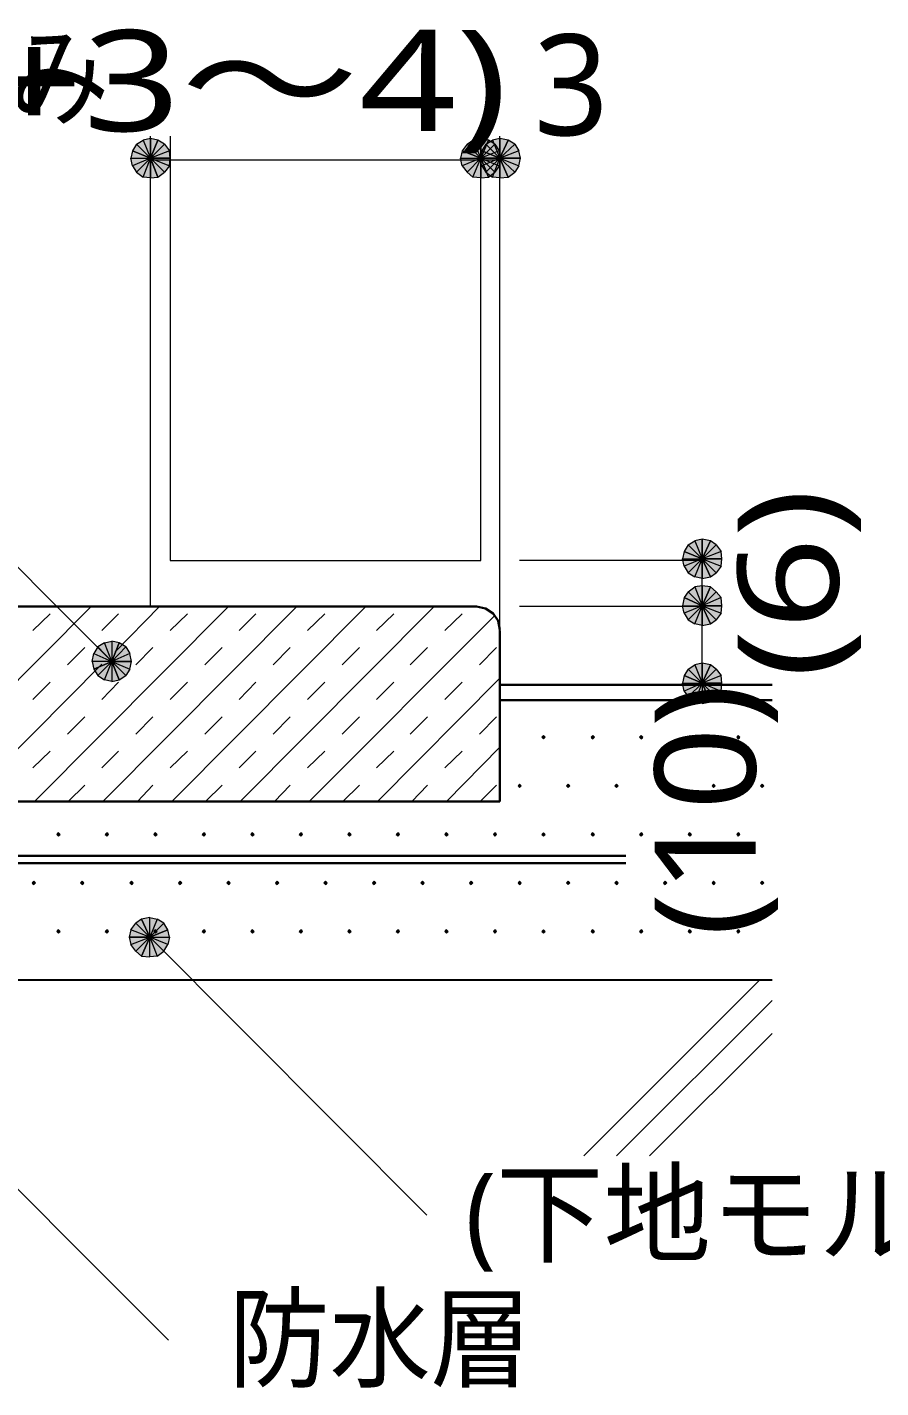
# Model space of a CAD drawing. Header units: millimetres. Extents: x 0 to 420, y 0 to 297.
# Drawn here: x 363.11 to 385.09, y 79.08 to 114.1 of the extents above; entities that cross this region are included whole.
import ezdxf
from ezdxf.enums import TextEntityAlignment as Align

# ---------------------------------------------------------------- set-up
doc = ezdxf.new("R2010")
doc.units = ezdxf.units.MM
doc.styles.add('kst32b', font='NotoSansJP-Variable.ttf')

msp = doc.modelspace()

# ---------------------------------------------------------------- hatches: boundary and pattern name
h = msp.add_hatch(color=7)
h.paths.add_polyline_path([(366.289, 111.231), (366.099, 111.188), (366.289, 110.723), (366.289, 111.231)])
h.paths.add_polyline_path([(366.099, 111.188), (366.289, 110.723), (365.929, 111.083), (366.099, 111.188)])
h.paths.add_polyline_path([(366.289, 110.723), (365.929, 111.083), (365.823, 110.913), (366.289, 110.723)])
for points in [[(366.48, 111.188), (366.289, 111.231), (366.289, 110.723), (366.48, 111.188)], [(374.989, 111.188), (374.798, 111.231), (374.798, 110.723), (374.989, 111.188)], [(375.497, 111.188), (375.285, 111.231), (375.285, 110.723), (375.497, 111.188)], [(380.704, 100.88), (380.492, 100.923), (380.492, 100.415), (380.704, 100.88)], [(380.704, 99.695), (380.492, 99.716), (380.492, 99.208), (380.704, 99.695)], [(364.829, 97.578), (364.934, 97.409), (365.294, 97.769), (364.829, 97.578)], [(380.704, 97.684), (380.492, 97.727), (380.492, 97.218), (380.704, 97.684)], [(376.407, 95.864), (376.386, 95.843), (376.364, 95.821), (376.386, 95.8), (376.407, 95.779), (376.428, 95.8), (376.449, 95.821), (376.428, 95.843), (376.407, 95.864)], [(377.677, 95.864), (377.656, 95.843), (377.634, 95.821), (377.656, 95.8), (377.677, 95.779), (377.698, 95.8), (377.719, 95.821), (377.698, 95.843), (377.677, 95.864)], [(378.926, 95.864), (378.905, 95.843), (378.883, 95.821), (378.905, 95.8), (378.926, 95.779), (378.947, 95.8), (378.968, 95.821), (378.947, 95.843), (378.926, 95.864)], [(380.175, 95.864), (380.153, 95.843), (380.132, 95.821), (380.153, 95.8), (380.175, 95.779), (380.196, 95.8), (380.217, 95.821), (380.196, 95.843), (380.175, 95.864)], [(381.423, 95.864), (381.402, 95.843), (381.381, 95.821), (381.402, 95.8), (381.423, 95.779), (381.445, 95.8), (381.466, 95.821), (381.445, 95.843), (381.423, 95.864)], [(375.793, 94.615), (375.772, 94.594), (375.751, 94.573), (375.772, 94.552), (375.793, 94.53), (375.814, 94.552), (375.835, 94.573), (375.814, 94.594), (375.793, 94.615)], [(377.042, 94.615), (377.021, 94.594), (377, 94.573), (377.021, 94.552), (377.042, 94.53), (377.063, 94.552), (377.084, 94.573), (377.063, 94.594), (377.042, 94.615)], [(378.291, 94.615), (378.27, 94.594), (378.248, 94.573), (378.27, 94.552), (378.291, 94.53), (378.312, 94.552), (378.333, 94.573), (378.312, 94.594), (378.291, 94.615)], [(379.539, 94.615), (379.518, 94.594), (379.497, 94.573), (379.518, 94.552), (379.539, 94.53), (379.561, 94.552), (379.582, 94.573), (379.561, 94.594), (379.539, 94.615)], [(380.788, 94.615), (380.767, 94.594), (380.746, 94.573), (380.767, 94.552), (380.788, 94.53), (380.809, 94.552), (380.831, 94.573), (380.809, 94.594), (380.788, 94.615)], [(382.037, 94.615), (382.016, 94.594), (381.995, 94.573), (382.016, 94.552), (382.037, 94.53), (382.058, 94.552), (382.08, 94.573), (382.058, 94.594), (382.037, 94.615)], [(363.918, 93.366), (363.897, 93.345), (363.876, 93.324), (363.897, 93.303), (363.918, 93.281), (363.94, 93.303), (363.961, 93.324), (363.94, 93.345), (363.918, 93.366)], [(365.167, 93.366), (365.146, 93.345), (365.125, 93.324), (365.146, 93.303), (365.167, 93.281), (365.189, 93.303), (365.21, 93.324), (365.189, 93.345), (365.167, 93.366)], [(366.416, 93.366), (366.395, 93.345), (366.374, 93.324), (366.395, 93.303), (366.416, 93.281), (366.437, 93.303), (366.459, 93.324), (366.437, 93.345), (366.416, 93.366)], [(367.665, 93.366), (367.644, 93.345), (367.623, 93.324), (367.644, 93.303), (367.665, 93.281), (367.686, 93.303), (367.707, 93.324), (367.686, 93.345), (367.665, 93.366)], [(368.914, 93.366), (368.893, 93.345), (368.871, 93.324), (368.893, 93.303), (368.914, 93.281), (368.935, 93.303), (368.956, 93.324), (368.935, 93.345), (368.914, 93.366)], [(370.163, 93.366), (370.141, 93.345), (370.12, 93.324), (370.141, 93.303), (370.163, 93.281), (370.184, 93.303), (370.205, 93.324), (370.184, 93.345), (370.163, 93.366)], [(371.412, 93.366), (371.39, 93.345), (371.369, 93.324), (371.39, 93.303), (371.412, 93.281), (371.433, 93.303), (371.454, 93.324), (371.433, 93.345), (371.412, 93.366)], [(372.66, 93.366), (372.639, 93.345), (372.618, 93.324), (372.639, 93.303), (372.66, 93.281), (372.682, 93.303), (372.703, 93.324), (372.682, 93.345), (372.66, 93.366)], [(373.909, 93.366), (373.888, 93.345), (373.867, 93.324), (373.888, 93.303), (373.909, 93.281), (373.93, 93.303), (373.952, 93.324), (373.93, 93.345), (373.909, 93.366)], [(375.158, 93.366), (375.137, 93.345), (375.116, 93.324), (375.137, 93.303), (375.158, 93.281), (375.179, 93.303), (375.2, 93.324), (375.179, 93.345), (375.158, 93.366)], [(376.407, 93.366), (376.386, 93.345), (376.364, 93.324), (376.386, 93.303), (376.407, 93.281), (376.428, 93.303), (376.449, 93.324), (376.428, 93.345), (376.407, 93.366)], [(377.677, 93.366), (377.656, 93.345), (377.634, 93.324), (377.656, 93.303), (377.677, 93.281), (377.698, 93.303), (377.719, 93.324), (377.698, 93.345), (377.677, 93.366)], [(378.926, 93.366), (378.905, 93.345), (378.883, 93.324), (378.905, 93.303), (378.926, 93.281), (378.947, 93.303), (378.968, 93.324), (378.947, 93.345), (378.926, 93.366)], [(380.175, 93.366), (380.153, 93.345), (380.132, 93.324), (380.153, 93.303), (380.175, 93.281), (380.196, 93.303), (380.217, 93.324), (380.196, 93.345), (380.175, 93.366)], [(381.423, 93.366), (381.402, 93.345), (381.381, 93.324), (381.402, 93.303), (381.423, 93.281), (381.445, 93.303), (381.466, 93.324), (381.445, 93.345), (381.423, 93.366)], [(363.284, 92.117), (363.262, 92.096), (363.241, 92.075), (363.262, 92.054), (363.284, 92.033), (363.305, 92.054), (363.326, 92.075), (363.305, 92.096), (363.284, 92.117)], [(364.532, 92.117), (364.511, 92.096), (364.49, 92.075), (364.511, 92.054), (364.532, 92.033), (364.554, 92.054), (364.575, 92.075), (364.554, 92.096), (364.532, 92.117)], [(365.802, 92.117), (365.781, 92.096), (365.76, 92.075), (365.781, 92.054), (365.802, 92.033), (365.823, 92.054), (365.845, 92.075), (365.823, 92.096), (365.802, 92.117)], [(367.051, 92.117), (367.03, 92.096), (367.009, 92.075), (367.03, 92.054), (367.051, 92.033), (367.072, 92.054), (367.093, 92.075), (367.072, 92.096), (367.051, 92.117)], [(368.3, 92.117), (368.279, 92.096), (368.258, 92.075), (368.279, 92.054), (368.3, 92.033), (368.321, 92.054), (368.342, 92.075), (368.321, 92.096), (368.3, 92.117)], [(369.549, 92.117), (369.528, 92.096), (369.507, 92.075), (369.528, 92.054), (369.549, 92.033), (369.57, 92.054), (369.591, 92.075), (369.57, 92.096), (369.549, 92.117)], [(370.798, 92.117), (370.777, 92.096), (370.755, 92.075), (370.777, 92.054), (370.798, 92.033), (370.819, 92.054), (370.84, 92.075), (370.819, 92.096), (370.798, 92.117)], [(372.046, 92.117), (372.025, 92.096), (372.004, 92.075), (372.025, 92.054), (372.046, 92.033), (372.068, 92.054), (372.089, 92.075), (372.068, 92.096), (372.046, 92.117)], [(373.295, 92.117), (373.274, 92.096), (373.253, 92.075), (373.274, 92.054), (373.295, 92.033), (373.316, 92.054), (373.338, 92.075), (373.316, 92.096), (373.295, 92.117)], [(374.544, 92.117), (374.523, 92.096), (374.502, 92.075), (374.523, 92.054), (374.544, 92.033), (374.565, 92.054), (374.587, 92.075), (374.565, 92.096), (374.544, 92.117)], [(375.793, 92.117), (375.772, 92.096), (375.751, 92.075), (375.772, 92.054), (375.793, 92.033), (375.814, 92.054), (375.835, 92.075), (375.814, 92.096), (375.793, 92.117)], [(377.042, 92.117), (377.021, 92.096), (377, 92.075), (377.021, 92.054), (377.042, 92.033), (377.063, 92.054), (377.084, 92.075), (377.063, 92.096), (377.042, 92.117)], [(378.291, 92.117), (378.27, 92.096), (378.248, 92.075), (378.27, 92.054), (378.291, 92.033), (378.312, 92.054), (378.333, 92.075), (378.312, 92.096), (378.291, 92.117)], [(379.539, 92.117), (379.518, 92.096), (379.497, 92.075), (379.518, 92.054), (379.539, 92.033), (379.561, 92.054), (379.582, 92.075), (379.561, 92.096), (379.539, 92.117)], [(380.788, 92.117), (380.767, 92.096), (380.746, 92.075), (380.767, 92.054), (380.788, 92.033), (380.809, 92.054), (380.831, 92.075), (380.809, 92.096), (380.788, 92.117)], [(382.037, 92.117), (382.016, 92.096), (381.995, 92.075), (382.016, 92.054), (382.037, 92.033), (382.058, 92.054), (382.08, 92.075), (382.058, 92.096), (382.037, 92.117)], [(366.734, 90.868), (366.628, 91.038), (366.268, 90.678), (366.734, 90.868)], [(363.918, 90.868), (363.897, 90.847), (363.876, 90.826), (363.897, 90.805), (363.918, 90.784), (363.94, 90.805), (363.961, 90.826), (363.94, 90.847), (363.918, 90.868)], [(365.167, 90.868), (365.146, 90.847), (365.125, 90.826), (365.146, 90.805), (365.167, 90.784), (365.189, 90.805), (365.21, 90.826), (365.189, 90.847), (365.167, 90.868)], [(366.416, 90.868), (366.395, 90.847), (366.374, 90.826), (366.395, 90.805), (366.416, 90.784), (366.437, 90.805), (366.459, 90.826), (366.437, 90.847), (366.416, 90.868)], [(367.665, 90.868), (367.644, 90.847), (367.623, 90.826), (367.644, 90.805), (367.665, 90.784), (367.686, 90.805), (367.707, 90.826), (367.686, 90.847), (367.665, 90.868)], [(368.914, 90.868), (368.893, 90.847), (368.871, 90.826), (368.893, 90.805), (368.914, 90.784), (368.935, 90.805), (368.956, 90.826), (368.935, 90.847), (368.914, 90.868)], [(370.163, 90.868), (370.141, 90.847), (370.12, 90.826), (370.141, 90.805), (370.163, 90.784), (370.184, 90.805), (370.205, 90.826), (370.184, 90.847), (370.163, 90.868)], [(371.412, 90.868), (371.39, 90.847), (371.369, 90.826), (371.39, 90.805), (371.412, 90.784), (371.433, 90.805), (371.454, 90.826), (371.433, 90.847), (371.412, 90.868)], [(372.66, 90.868), (372.639, 90.847), (372.618, 90.826), (372.639, 90.805), (372.66, 90.784), (372.682, 90.805), (372.703, 90.826), (372.682, 90.847), (372.66, 90.868)], [(373.909, 90.868), (373.888, 90.847), (373.867, 90.826), (373.888, 90.805), (373.909, 90.784), (373.93, 90.805), (373.952, 90.826), (373.93, 90.847), (373.909, 90.868)], [(375.158, 90.868), (375.137, 90.847), (375.116, 90.826), (375.137, 90.805), (375.158, 90.784), (375.179, 90.805), (375.2, 90.826), (375.179, 90.847), (375.158, 90.868)], [(376.407, 90.868), (376.386, 90.847), (376.364, 90.826), (376.386, 90.805), (376.407, 90.784), (376.428, 90.805), (376.449, 90.826), (376.428, 90.847), (376.407, 90.868)], [(377.677, 90.868), (377.656, 90.847), (377.634, 90.826), (377.656, 90.805), (377.677, 90.784), (377.698, 90.805), (377.719, 90.826), (377.698, 90.847), (377.677, 90.868)], [(378.926, 90.868), (378.905, 90.847), (378.883, 90.826), (378.905, 90.805), (378.926, 90.784), (378.947, 90.805), (378.968, 90.826), (378.947, 90.847), (378.926, 90.868)], [(380.175, 90.868), (380.153, 90.847), (380.132, 90.826), (380.153, 90.805), (380.175, 90.784), (380.196, 90.805), (380.217, 90.826), (380.196, 90.847), (380.175, 90.868)], [(381.423, 90.868), (381.402, 90.847), (381.381, 90.826), (381.402, 90.805), (381.423, 90.784), (381.445, 90.805), (381.466, 90.826), (381.445, 90.847), (381.423, 90.868)]]:
    msp.add_hatch(color=7).paths.add_polyline_path(points)
h = msp.add_hatch(color=7)
h.paths.add_polyline_path([(366.797, 110.723), (366.776, 110.913), (366.289, 110.723), (366.797, 110.723)])
h.paths.add_polyline_path([(366.776, 110.913), (366.289, 110.723), (366.649, 111.083), (366.776, 110.913)])
h.paths.add_polyline_path([(366.289, 110.723), (366.649, 111.083), (366.48, 111.188), (366.289, 110.723)])
h = msp.add_hatch(color=7)
h.paths.add_polyline_path([(374.798, 111.231), (374.587, 111.188), (374.798, 110.723), (374.798, 111.231)])
h.paths.add_polyline_path([(374.587, 111.188), (374.798, 110.723), (374.438, 111.083), (374.587, 111.188)])
h.paths.add_polyline_path([(374.798, 110.723), (374.438, 111.083), (374.311, 110.913), (374.798, 110.723)])
h = msp.add_hatch(color=7)
h.paths.add_polyline_path([(375.306, 110.723), (375.264, 110.913), (374.798, 110.723), (375.306, 110.723)])
h.paths.add_polyline_path([(375.264, 110.913), (374.798, 110.723), (375.158, 111.083), (375.264, 110.913)])
h.paths.add_polyline_path([(374.798, 110.723), (375.158, 111.083), (374.989, 111.188), (374.798, 110.723)])
h = msp.add_hatch(color=7)
h.paths.add_polyline_path([(375.285, 111.231), (375.095, 111.188), (375.285, 110.723), (375.285, 111.231)])
h.paths.add_polyline_path([(375.095, 111.188), (375.285, 110.723), (374.925, 111.083), (375.095, 111.188)])
h.paths.add_polyline_path([(375.285, 110.723), (374.925, 111.083), (374.819, 110.913), (375.285, 110.723)])
h = msp.add_hatch(color=7)
h.paths.add_polyline_path([(375.814, 110.723), (375.772, 110.913), (375.285, 110.723), (375.814, 110.723)])
h.paths.add_polyline_path([(375.772, 110.913), (375.285, 110.723), (375.666, 111.083), (375.772, 110.913)])
h.paths.add_polyline_path([(375.285, 110.723), (375.666, 111.083), (375.497, 111.188), (375.285, 110.723)])
h = msp.add_hatch(color=7)
h.paths.add_polyline_path([(365.823, 110.913), (365.781, 110.723), (366.289, 110.723), (365.823, 110.913)])
h.paths.add_polyline_path([(365.781, 110.723), (366.289, 110.723), (365.823, 110.532), (365.781, 110.723)])
h.paths.add_polyline_path([(366.289, 110.723), (365.823, 110.532), (365.929, 110.363), (366.289, 110.723)])
h = msp.add_hatch(color=7)
h.paths.add_polyline_path([(365.929, 110.363), (366.099, 110.236), (366.289, 110.723), (365.929, 110.363)])
h.paths.add_polyline_path([(366.099, 110.236), (366.289, 110.723), (366.289, 110.215), (366.099, 110.236)])
h.paths.add_polyline_path([(366.289, 110.723), (366.289, 110.215), (366.48, 110.236), (366.289, 110.723)])
h = msp.add_hatch(color=7)
h.paths.add_polyline_path([(366.48, 110.236), (366.649, 110.363), (366.289, 110.723), (366.48, 110.236)])
h.paths.add_polyline_path([(366.649, 110.363), (366.289, 110.723), (366.776, 110.532), (366.649, 110.363)])
h.paths.add_polyline_path([(366.289, 110.723), (366.776, 110.532), (366.797, 110.723), (366.289, 110.723)])
h = msp.add_hatch(color=7)
h.paths.add_polyline_path([(374.311, 110.913), (374.269, 110.723), (374.798, 110.723), (374.311, 110.913)])
h.paths.add_polyline_path([(374.269, 110.723), (374.798, 110.723), (374.311, 110.532), (374.269, 110.723)])
h.paths.add_polyline_path([(374.798, 110.723), (374.311, 110.532), (374.438, 110.363), (374.798, 110.723)])
h = msp.add_hatch(color=7)
h.paths.add_polyline_path([(374.438, 110.363), (374.587, 110.236), (374.798, 110.723), (374.438, 110.363)])
h.paths.add_polyline_path([(374.587, 110.236), (374.798, 110.723), (374.798, 110.215), (374.587, 110.236)])
h.paths.add_polyline_path([(374.798, 110.723), (374.798, 110.215), (374.989, 110.236), (374.798, 110.723)])
h = msp.add_hatch(color=7)
h.paths.add_polyline_path([(374.819, 110.913), (374.777, 110.723), (375.285, 110.723), (374.819, 110.913)])
h.paths.add_polyline_path([(374.777, 110.723), (375.285, 110.723), (374.819, 110.532), (374.777, 110.723)])
h.paths.add_polyline_path([(375.285, 110.723), (374.819, 110.532), (374.925, 110.363), (375.285, 110.723)])
h = msp.add_hatch(color=7)
h.paths.add_polyline_path([(374.989, 110.236), (375.158, 110.363), (374.798, 110.723), (374.989, 110.236)])
h.paths.add_polyline_path([(375.158, 110.363), (374.798, 110.723), (375.264, 110.532), (375.158, 110.363)])
h.paths.add_polyline_path([(374.798, 110.723), (375.264, 110.532), (375.306, 110.723), (374.798, 110.723)])
h = msp.add_hatch(color=7)
h.paths.add_polyline_path([(374.925, 110.363), (375.095, 110.236), (375.285, 110.723), (374.925, 110.363)])
h.paths.add_polyline_path([(375.095, 110.236), (375.285, 110.723), (375.285, 110.215), (375.095, 110.236)])
h.paths.add_polyline_path([(375.285, 110.723), (375.285, 110.215), (375.497, 110.236), (375.285, 110.723)])
h = msp.add_hatch(color=7)
h.paths.add_polyline_path([(375.497, 110.236), (375.666, 110.363), (375.285, 110.723), (375.497, 110.236)])
h.paths.add_polyline_path([(375.666, 110.363), (375.285, 110.723), (375.772, 110.532), (375.666, 110.363)])
h.paths.add_polyline_path([(375.285, 110.723), (375.772, 110.532), (375.814, 110.723), (375.285, 110.723)])
h = msp.add_hatch(color=7)
h.paths.add_polyline_path([(380.492, 100.923), (380.302, 100.88), (380.492, 100.415), (380.492, 100.923)])
h.paths.add_polyline_path([(380.302, 100.88), (380.492, 100.415), (380.132, 100.775), (380.302, 100.88)])
h.paths.add_polyline_path([(380.492, 100.415), (380.132, 100.775), (380.026, 100.605), (380.492, 100.415)])
h = msp.add_hatch(color=7)
h.paths.add_polyline_path([(381, 100.415), (380.979, 100.605), (380.492, 100.415), (381, 100.415)])
h.paths.add_polyline_path([(380.979, 100.605), (380.492, 100.415), (380.852, 100.775), (380.979, 100.605)])
h.paths.add_polyline_path([(380.492, 100.415), (380.852, 100.775), (380.704, 100.88), (380.492, 100.415)])
h = msp.add_hatch(color=7)
h.paths.add_polyline_path([(380.026, 100.605), (379.984, 100.415), (380.492, 100.415), (380.026, 100.605)])
h.paths.add_polyline_path([(379.984, 100.415), (380.492, 100.415), (380.026, 100.224), (379.984, 100.415)])
h.paths.add_polyline_path([(380.492, 100.415), (380.026, 100.224), (380.132, 100.055), (380.492, 100.415)])
h = msp.add_hatch(color=7)
h.paths.add_polyline_path([(380.132, 100.055), (380.302, 99.949), (380.492, 100.415), (380.132, 100.055)])
h.paths.add_polyline_path([(380.302, 99.949), (380.492, 100.415), (380.492, 99.907), (380.302, 99.949)])
h.paths.add_polyline_path([(380.492, 100.415), (380.492, 99.907), (380.704, 99.949), (380.492, 100.415)])
h = msp.add_hatch(color=7)
h.paths.add_polyline_path([(380.704, 99.949), (380.852, 100.055), (380.492, 100.415), (380.704, 99.949)])
h.paths.add_polyline_path([(380.852, 100.055), (380.492, 100.415), (380.979, 100.224), (380.852, 100.055)])
h.paths.add_polyline_path([(380.492, 100.415), (380.979, 100.224), (381, 100.415), (380.492, 100.415)])
h = msp.add_hatch(color=7)
h.paths.add_polyline_path([(380.492, 99.716), (380.302, 99.695), (380.492, 99.208), (380.492, 99.716)])
h.paths.add_polyline_path([(380.302, 99.695), (380.492, 99.208), (380.132, 99.568), (380.302, 99.695)])
h.paths.add_polyline_path([(380.492, 99.208), (380.132, 99.568), (380.026, 99.42), (380.492, 99.208)])
h = msp.add_hatch(color=7)
h.paths.add_polyline_path([(381, 99.208), (380.979, 99.42), (380.492, 99.208), (381, 99.208)])
h.paths.add_polyline_path([(380.979, 99.42), (380.492, 99.208), (380.852, 99.568), (380.979, 99.42)])
h.paths.add_polyline_path([(380.492, 99.208), (380.852, 99.568), (380.704, 99.695), (380.492, 99.208)])
h = msp.add_hatch(color=7)
h.paths.add_polyline_path([(380.026, 99.42), (379.984, 99.208), (380.492, 99.208), (380.026, 99.42)])
h.paths.add_polyline_path([(379.984, 99.208), (380.492, 99.208), (380.026, 99.018), (379.984, 99.208)])
h.paths.add_polyline_path([(380.492, 99.208), (380.026, 99.018), (380.132, 98.848), (380.492, 99.208)])
h = msp.add_hatch(color=7)
h.paths.add_polyline_path([(380.132, 98.848), (380.302, 98.743), (380.492, 99.208), (380.132, 98.848)])
h.paths.add_polyline_path([(380.302, 98.743), (380.492, 99.208), (380.492, 98.7), (380.302, 98.743)])
h.paths.add_polyline_path([(380.492, 99.208), (380.492, 98.7), (380.704, 98.743), (380.492, 99.208)])
h = msp.add_hatch(color=7)
h.paths.add_polyline_path([(380.704, 98.743), (380.852, 98.848), (380.492, 99.208), (380.704, 98.743)])
h.paths.add_polyline_path([(380.852, 98.848), (380.492, 99.208), (380.979, 99.018), (380.852, 98.848)])
h.paths.add_polyline_path([(380.492, 99.208), (380.979, 99.018), (381, 99.208), (380.492, 99.208)])
h = msp.add_hatch(color=7)
h.paths.add_polyline_path([(364.934, 98.15), (364.829, 97.98), (365.294, 97.769), (364.934, 98.15)])
h.paths.add_polyline_path([(364.829, 97.98), (365.294, 97.769), (364.786, 97.769), (364.829, 97.98)])
h.paths.add_polyline_path([(365.294, 97.769), (364.786, 97.769), (364.829, 97.578), (365.294, 97.769)])
h = msp.add_hatch(color=7)
h.paths.add_polyline_path([(365.485, 98.256), (365.294, 98.298), (365.294, 97.769), (365.485, 98.256)])
h.paths.add_polyline_path([(365.294, 98.298), (365.294, 97.769), (365.104, 98.256), (365.294, 98.298)])
h.paths.add_polyline_path([(365.294, 97.769), (365.104, 98.256), (364.934, 98.15), (365.294, 97.769)])
h = msp.add_hatch(color=7)
h.paths.add_polyline_path([(365.802, 97.769), (365.76, 97.98), (365.294, 97.769), (365.802, 97.769)])
h.paths.add_polyline_path([(365.76, 97.98), (365.294, 97.769), (365.654, 98.15), (365.76, 97.98)])
h.paths.add_polyline_path([(365.294, 97.769), (365.654, 98.15), (365.485, 98.256), (365.294, 97.769)])
h = msp.add_hatch(color=7)
h.paths.add_polyline_path([(364.934, 97.409), (365.104, 97.303), (365.294, 97.769), (364.934, 97.409)])
h.paths.add_polyline_path([(365.104, 97.303), (365.294, 97.769), (365.294, 97.261), (365.104, 97.303)])
h.paths.add_polyline_path([(365.294, 97.769), (365.294, 97.261), (365.485, 97.303), (365.294, 97.769)])
h = msp.add_hatch(color=7)
h.paths.add_polyline_path([(365.485, 97.303), (365.654, 97.409), (365.294, 97.769), (365.485, 97.303)])
h.paths.add_polyline_path([(365.654, 97.409), (365.294, 97.769), (365.76, 97.578), (365.654, 97.409)])
h.paths.add_polyline_path([(365.294, 97.769), (365.76, 97.578), (365.802, 97.769), (365.294, 97.769)])
h = msp.add_hatch(color=7)
h.paths.add_polyline_path([(380.492, 97.727), (380.302, 97.684), (380.492, 97.218), (380.492, 97.727)])
h.paths.add_polyline_path([(380.302, 97.684), (380.492, 97.218), (380.132, 97.578), (380.302, 97.684)])
h.paths.add_polyline_path([(380.492, 97.218), (380.132, 97.578), (380.026, 97.409), (380.492, 97.218)])
h = msp.add_hatch(color=7)
h.paths.add_polyline_path([(380.026, 97.409), (379.984, 97.218), (380.492, 97.218), (380.026, 97.409)])
h.paths.add_polyline_path([(379.984, 97.218), (380.492, 97.218), (380.026, 97.007), (379.984, 97.218)])
h.paths.add_polyline_path([(380.492, 97.218), (380.026, 97.007), (380.132, 96.859), (380.492, 97.218)])
h = msp.add_hatch(color=7)
h.paths.add_polyline_path([(381, 97.218), (380.979, 97.409), (380.492, 97.218), (381, 97.218)])
h.paths.add_polyline_path([(380.979, 97.409), (380.492, 97.218), (380.852, 97.578), (380.979, 97.409)])
h.paths.add_polyline_path([(380.492, 97.218), (380.852, 97.578), (380.704, 97.684), (380.492, 97.218)])
h = msp.add_hatch(color=7)
h.paths.add_polyline_path([(380.132, 96.859), (380.302, 96.732), (380.492, 97.218), (380.132, 96.859)])
h.paths.add_polyline_path([(380.302, 96.732), (380.492, 97.218), (380.492, 96.689), (380.302, 96.732)])
h.paths.add_polyline_path([(380.492, 97.218), (380.492, 96.689), (380.704, 96.732), (380.492, 97.218)])
h = msp.add_hatch(color=7)
h.paths.add_polyline_path([(380.704, 96.732), (380.852, 96.859), (380.492, 97.218), (380.704, 96.732)])
h.paths.add_polyline_path([(380.852, 96.859), (380.492, 97.218), (380.979, 97.007), (380.852, 96.859)])
h.paths.add_polyline_path([(380.492, 97.218), (380.979, 97.007), (381, 97.218), (380.492, 97.218)])
h = msp.add_hatch(color=7)
h.paths.add_polyline_path([(366.056, 91.144), (365.908, 91.038), (366.268, 90.678), (366.056, 91.144)])
h.paths.add_polyline_path([(365.908, 91.038), (366.268, 90.678), (365.781, 90.868), (365.908, 91.038)])
h.paths.add_polyline_path([(366.268, 90.678), (365.781, 90.868), (365.739, 90.678), (366.268, 90.678)])
h = msp.add_hatch(color=7)
h.paths.add_polyline_path([(366.628, 91.038), (366.459, 91.144), (366.268, 90.678), (366.628, 91.038)])
h.paths.add_polyline_path([(366.459, 91.144), (366.268, 90.678), (366.268, 91.186), (366.459, 91.144)])
h.paths.add_polyline_path([(366.268, 90.678), (366.268, 91.186), (366.056, 91.144), (366.268, 90.678)])
h = msp.add_hatch(color=7)
h.paths.add_polyline_path([(366.628, 90.318), (366.734, 90.487), (366.268, 90.678), (366.628, 90.318)])
h.paths.add_polyline_path([(366.734, 90.487), (366.268, 90.678), (366.776, 90.678), (366.734, 90.487)])
h.paths.add_polyline_path([(366.268, 90.678), (366.776, 90.678), (366.734, 90.868), (366.268, 90.678)])
h = msp.add_hatch(color=7)
h.paths.add_polyline_path([(365.739, 90.678), (365.781, 90.487), (366.268, 90.678), (365.739, 90.678)])
h.paths.add_polyline_path([(365.781, 90.487), (366.268, 90.678), (365.908, 90.318), (365.781, 90.487)])
h.paths.add_polyline_path([(366.268, 90.678), (365.908, 90.318), (366.056, 90.191), (366.268, 90.678)])
h = msp.add_hatch(color=7)
h.paths.add_polyline_path([(366.056, 90.191), (366.268, 90.17), (366.268, 90.678), (366.056, 90.191)])
h.paths.add_polyline_path([(366.268, 90.17), (366.268, 90.678), (366.459, 90.191), (366.268, 90.17)])
h.paths.add_polyline_path([(366.268, 90.678), (366.459, 90.191), (366.628, 90.318), (366.268, 90.678)])

# ---------------------------------------------------------------- linework, layer by layer
at = {"lineweight": 0}
for points in [[(366.289, 110.723), (365.929, 111.083), (365.823, 110.913)], [(366.099, 111.188), (366.289, 110.723), (365.929, 111.083)], [(366.289, 111.231), (366.099, 111.188), (366.289, 110.723)], [(366.48, 111.188), (366.289, 111.231), (366.289, 110.723)], [(366.289, 110.723), (366.649, 111.083), (366.48, 111.188)], [(366.776, 110.913), (366.289, 110.723), (366.649, 111.083)], [(374.798, 110.723), (374.438, 111.083), (374.311, 110.913)], [(374.587, 111.188), (374.798, 110.723), (374.438, 111.083)], [(374.798, 111.231), (374.587, 111.188), (374.798, 110.723)], [(374.989, 111.188), (374.798, 111.231), (374.798, 110.723)], [(374.798, 110.723), (375.158, 111.083), (374.989, 111.188)], [(375.264, 110.913), (374.798, 110.723), (375.158, 111.083)], [(375.285, 110.723), (374.925, 111.083), (374.819, 110.913)], [(375.095, 111.188), (375.285, 110.723), (374.925, 111.083)], [(375.285, 111.231), (375.095, 111.188), (375.285, 110.723)], [(375.497, 111.188), (375.285, 111.231), (375.285, 110.723)], [(375.285, 110.723), (375.666, 111.083), (375.497, 111.188)], [(375.772, 110.913), (375.285, 110.723), (375.666, 111.083)], [(365.823, 110.913), (365.781, 110.723), (366.289, 110.723)], [(365.781, 110.723), (366.289, 110.723), (365.823, 110.532)], [(366.289, 110.723), (365.823, 110.532), (365.929, 110.363)], [(365.929, 110.363), (366.099, 110.236), (366.289, 110.723)], [(366.099, 110.236), (366.289, 110.723), (366.289, 110.215)], [(366.797, 110.723), (366.776, 110.913), (366.289, 110.723)], [(366.289, 110.723), (366.289, 110.215), (366.48, 110.236)], [(366.48, 110.236), (366.649, 110.363), (366.289, 110.723)], [(366.649, 110.363), (366.289, 110.723), (366.776, 110.532)], [(366.289, 110.723), (366.776, 110.532), (366.797, 110.723)], [(374.311, 110.913), (374.269, 110.723), (374.798, 110.723)], [(374.269, 110.723), (374.798, 110.723), (374.311, 110.532)], [(374.798, 110.723), (374.311, 110.532), (374.438, 110.363)], [(374.438, 110.363), (374.587, 110.236), (374.798, 110.723)], [(374.587, 110.236), (374.798, 110.723), (374.798, 110.215)], [(374.819, 110.913), (374.777, 110.723), (375.285, 110.723)], [(374.777, 110.723), (375.285, 110.723), (374.819, 110.532)], [(375.306, 110.723), (375.264, 110.913), (374.798, 110.723)], [(374.798, 110.723), (374.798, 110.215), (374.989, 110.236)], [(374.989, 110.236), (375.158, 110.363), (374.798, 110.723)], [(375.158, 110.363), (374.798, 110.723), (375.264, 110.532)], [(374.798, 110.723), (375.264, 110.532), (375.306, 110.723)], [(375.285, 110.723), (374.819, 110.532), (374.925, 110.363)], [(374.925, 110.363), (375.095, 110.236), (375.285, 110.723)], [(375.095, 110.236), (375.285, 110.723), (375.285, 110.215)], [(375.814, 110.723), (375.772, 110.913), (375.285, 110.723)], [(375.285, 110.723), (375.285, 110.215), (375.497, 110.236)], [(375.497, 110.236), (375.666, 110.363), (375.285, 110.723)], [(375.666, 110.363), (375.285, 110.723), (375.772, 110.532)], [(375.285, 110.723), (375.772, 110.532), (375.814, 110.723)], [(380.302, 100.88), (380.492, 100.415), (380.132, 100.775)], [(380.492, 100.923), (380.302, 100.88), (380.492, 100.415)], [(380.704, 100.88), (380.492, 100.923), (380.492, 100.415)], [(380.492, 100.415), (380.852, 100.775), (380.704, 100.88)], [(380.026, 100.605), (379.984, 100.415), (380.492, 100.415)], [(380.492, 100.415), (380.132, 100.775), (380.026, 100.605)], [(380.979, 100.605), (380.492, 100.415), (380.852, 100.775)], [(381, 100.415), (380.979, 100.605), (380.492, 100.415)], [(379.984, 100.415), (380.492, 100.415), (380.026, 100.224)], [(380.492, 100.415), (380.026, 100.224), (380.132, 100.055)], [(380.132, 100.055), (380.302, 99.949), (380.492, 100.415)], [(380.302, 99.949), (380.492, 100.415), (380.492, 99.907)], [(380.492, 100.415), (380.492, 99.907), (380.704, 99.949)], [(380.704, 99.949), (380.852, 100.055), (380.492, 100.415)], [(380.852, 100.055), (380.492, 100.415), (380.979, 100.224)], [(380.492, 100.415), (380.979, 100.224), (381, 100.415)], [(380.492, 99.208), (380.132, 99.568), (380.026, 99.42)], [(380.302, 99.695), (380.492, 99.208), (380.132, 99.568)], [(380.492, 99.716), (380.302, 99.695), (380.492, 99.208)], [(380.704, 99.695), (380.492, 99.716), (380.492, 99.208)], [(380.492, 99.208), (380.852, 99.568), (380.704, 99.695)], [(380.979, 99.42), (380.492, 99.208), (380.852, 99.568)], [(380.026, 99.42), (379.984, 99.208), (380.492, 99.208)], [(379.984, 99.208), (380.492, 99.208), (380.026, 99.018)], [(380.492, 99.208), (380.026, 99.018), (380.132, 98.848)], [(380.132, 98.848), (380.302, 98.743), (380.492, 99.208)], [(380.302, 98.743), (380.492, 99.208), (380.492, 98.7)], [(381, 99.208), (380.979, 99.42), (380.492, 99.208)], [(380.492, 99.208), (380.492, 98.7), (380.704, 98.743)], [(380.704, 98.743), (380.852, 98.848), (380.492, 99.208)], [(380.852, 98.848), (380.492, 99.208), (380.979, 99.018)], [(380.492, 99.208), (380.979, 99.018), (381, 99.208)], [(364.934, 98.15), (364.829, 97.98), (365.294, 97.769)], [(365.294, 97.769), (365.104, 98.256), (364.934, 98.15)], [(365.294, 98.298), (365.294, 97.769), (365.104, 98.256)], [(365.485, 98.256), (365.294, 98.298), (365.294, 97.769)], [(365.294, 97.769), (365.654, 98.15), (365.485, 98.256)], [(365.76, 97.98), (365.294, 97.769), (365.654, 98.15)], [(364.829, 97.98), (365.294, 97.769), (364.786, 97.769)], [(365.294, 97.769), (364.786, 97.769), (364.829, 97.578)], [(364.829, 97.578), (364.934, 97.409), (365.294, 97.769)], [(364.934, 97.409), (365.104, 97.303), (365.294, 97.769)], [(365.104, 97.303), (365.294, 97.769), (365.294, 97.261)], [(365.802, 97.769), (365.76, 97.98), (365.294, 97.769)], [(365.294, 97.769), (365.294, 97.261), (365.485, 97.303)], [(365.485, 97.303), (365.654, 97.409), (365.294, 97.769)], [(365.654, 97.409), (365.294, 97.769), (365.76, 97.578)], [(365.294, 97.769), (365.76, 97.578), (365.802, 97.769)], [(380.492, 97.727), (380.302, 97.684), (380.492, 97.218)], [(380.704, 97.684), (380.492, 97.727), (380.492, 97.218)], [(380.026, 97.409), (379.984, 97.218), (380.492, 97.218)], [(380.492, 97.218), (380.132, 97.578), (380.026, 97.409)], [(380.302, 97.684), (380.492, 97.218), (380.132, 97.578)], [(380.492, 97.218), (380.852, 97.578), (380.704, 97.684)], [(380.979, 97.409), (380.492, 97.218), (380.852, 97.578)], [(381, 97.218), (380.979, 97.409), (380.492, 97.218)], [(379.984, 97.218), (380.492, 97.218), (380.026, 97.007)], [(380.492, 97.218), (380.026, 97.007), (380.132, 96.859)], [(380.132, 96.859), (380.302, 96.732), (380.492, 97.218)], [(380.302, 96.732), (380.492, 97.218), (380.492, 96.689)], [(380.492, 97.218), (380.492, 96.689), (380.704, 96.732)], [(380.704, 96.732), (380.852, 96.859), (380.492, 97.218)], [(380.852, 96.859), (380.492, 97.218), (380.979, 97.007)], [(380.492, 97.218), (380.979, 97.007), (381, 97.218)], [(376.407, 95.864), (376.386, 95.843), (376.364, 95.821), (376.386, 95.8), (376.407, 95.779), (376.428, 95.8), (376.449, 95.821), (376.428, 95.843)], [(377.677, 95.864), (377.656, 95.843), (377.634, 95.821), (377.656, 95.8), (377.677, 95.779), (377.698, 95.8), (377.719, 95.821), (377.698, 95.843)], [(378.926, 95.864), (378.905, 95.843), (378.883, 95.821), (378.905, 95.8), (378.926, 95.779), (378.947, 95.8), (378.968, 95.821), (378.947, 95.843)], [(380.175, 95.864), (380.153, 95.843), (380.132, 95.821), (380.153, 95.8), (380.175, 95.779), (380.196, 95.8), (380.217, 95.821), (380.196, 95.843)], [(381.423, 95.864), (381.402, 95.843), (381.381, 95.821), (381.402, 95.8), (381.423, 95.779), (381.445, 95.8), (381.466, 95.821), (381.445, 95.843)], [(375.793, 94.615), (375.772, 94.594), (375.751, 94.573), (375.772, 94.552), (375.793, 94.53), (375.814, 94.552), (375.835, 94.573), (375.814, 94.594)], [(377.042, 94.615), (377.021, 94.594), (377, 94.573), (377.021, 94.552), (377.042, 94.53), (377.063, 94.552), (377.084, 94.573), (377.063, 94.594)], [(378.291, 94.615), (378.27, 94.594), (378.248, 94.573), (378.27, 94.552), (378.291, 94.53), (378.312, 94.552), (378.333, 94.573), (378.312, 94.594)], [(379.539, 94.615), (379.518, 94.594), (379.497, 94.573), (379.518, 94.552), (379.539, 94.53), (379.561, 94.552), (379.582, 94.573), (379.561, 94.594)], [(380.788, 94.615), (380.767, 94.594), (380.746, 94.573), (380.767, 94.552), (380.788, 94.53), (380.809, 94.552), (380.831, 94.573), (380.809, 94.594)], [(382.037, 94.615), (382.016, 94.594), (381.995, 94.573), (382.016, 94.552), (382.037, 94.53), (382.058, 94.552), (382.08, 94.573), (382.058, 94.594)], [(363.918, 93.366), (363.897, 93.345), (363.876, 93.324), (363.897, 93.303), (363.918, 93.281), (363.94, 93.303), (363.961, 93.324), (363.94, 93.345)], [(365.167, 93.366), (365.146, 93.345), (365.125, 93.324), (365.146, 93.303), (365.167, 93.281), (365.189, 93.303), (365.21, 93.324), (365.189, 93.345)], [(366.416, 93.366), (366.395, 93.345), (366.374, 93.324), (366.395, 93.303), (366.416, 93.281), (366.437, 93.303), (366.459, 93.324), (366.437, 93.345)], [(367.665, 93.366), (367.644, 93.345), (367.623, 93.324), (367.644, 93.303), (367.665, 93.281), (367.686, 93.303), (367.707, 93.324), (367.686, 93.345)], [(368.914, 93.366), (368.893, 93.345), (368.871, 93.324), (368.893, 93.303), (368.914, 93.281), (368.935, 93.303), (368.956, 93.324), (368.935, 93.345)], [(370.163, 93.366), (370.141, 93.345), (370.12, 93.324), (370.141, 93.303), (370.163, 93.281), (370.184, 93.303), (370.205, 93.324), (370.184, 93.345)], [(371.412, 93.366), (371.39, 93.345), (371.369, 93.324), (371.39, 93.303), (371.412, 93.281), (371.433, 93.303), (371.454, 93.324), (371.433, 93.345)], [(372.66, 93.366), (372.639, 93.345), (372.618, 93.324), (372.639, 93.303), (372.66, 93.281), (372.682, 93.303), (372.703, 93.324), (372.682, 93.345)], [(373.909, 93.366), (373.888, 93.345), (373.867, 93.324), (373.888, 93.303), (373.909, 93.281), (373.93, 93.303), (373.952, 93.324), (373.93, 93.345)], [(375.158, 93.366), (375.137, 93.345), (375.116, 93.324), (375.137, 93.303), (375.158, 93.281), (375.179, 93.303), (375.2, 93.324), (375.179, 93.345)], [(376.407, 93.366), (376.386, 93.345), (376.364, 93.324), (376.386, 93.303), (376.407, 93.281), (376.428, 93.303), (376.449, 93.324), (376.428, 93.345)], [(377.677, 93.366), (377.656, 93.345), (377.634, 93.324), (377.656, 93.303), (377.677, 93.281), (377.698, 93.303), (377.719, 93.324), (377.698, 93.345)], [(378.926, 93.366), (378.905, 93.345), (378.883, 93.324), (378.905, 93.303), (378.926, 93.281), (378.947, 93.303), (378.968, 93.324), (378.947, 93.345)], [(380.175, 93.366), (380.153, 93.345), (380.132, 93.324), (380.153, 93.303), (380.175, 93.281), (380.196, 93.303), (380.217, 93.324), (380.196, 93.345)], [(381.423, 93.366), (381.402, 93.345), (381.381, 93.324), (381.402, 93.303), (381.423, 93.281), (381.445, 93.303), (381.466, 93.324), (381.445, 93.345)], [(363.284, 92.117), (363.262, 92.096), (363.241, 92.075), (363.262, 92.054), (363.284, 92.033), (363.305, 92.054), (363.326, 92.075), (363.305, 92.096)], [(364.532, 92.117), (364.511, 92.096), (364.49, 92.075), (364.511, 92.054), (364.532, 92.033), (364.554, 92.054), (364.575, 92.075), (364.554, 92.096)], [(365.802, 92.117), (365.781, 92.096), (365.76, 92.075), (365.781, 92.054), (365.802, 92.033), (365.823, 92.054), (365.845, 92.075), (365.823, 92.096)], [(367.051, 92.117), (367.03, 92.096), (367.009, 92.075), (367.03, 92.054), (367.051, 92.033), (367.072, 92.054), (367.093, 92.075), (367.072, 92.096)], [(368.3, 92.117), (368.279, 92.096), (368.258, 92.075), (368.279, 92.054), (368.3, 92.033), (368.321, 92.054), (368.342, 92.075), (368.321, 92.096)], [(369.549, 92.117), (369.528, 92.096), (369.507, 92.075), (369.528, 92.054), (369.549, 92.033), (369.57, 92.054), (369.591, 92.075), (369.57, 92.096)], [(370.798, 92.117), (370.777, 92.096), (370.755, 92.075), (370.777, 92.054), (370.798, 92.033), (370.819, 92.054), (370.84, 92.075), (370.819, 92.096)], [(372.046, 92.117), (372.025, 92.096), (372.004, 92.075), (372.025, 92.054), (372.046, 92.033), (372.068, 92.054), (372.089, 92.075), (372.068, 92.096)], [(373.295, 92.117), (373.274, 92.096), (373.253, 92.075), (373.274, 92.054), (373.295, 92.033), (373.316, 92.054), (373.338, 92.075), (373.316, 92.096)], [(374.544, 92.117), (374.523, 92.096), (374.502, 92.075), (374.523, 92.054), (374.544, 92.033), (374.565, 92.054), (374.587, 92.075), (374.565, 92.096)], [(375.793, 92.117), (375.772, 92.096), (375.751, 92.075), (375.772, 92.054), (375.793, 92.033), (375.814, 92.054), (375.835, 92.075), (375.814, 92.096)], [(377.042, 92.117), (377.021, 92.096), (377, 92.075), (377.021, 92.054), (377.042, 92.033), (377.063, 92.054), (377.084, 92.075), (377.063, 92.096)], [(378.291, 92.117), (378.27, 92.096), (378.248, 92.075), (378.27, 92.054), (378.291, 92.033), (378.312, 92.054), (378.333, 92.075), (378.312, 92.096)], [(379.539, 92.117), (379.518, 92.096), (379.497, 92.075), (379.518, 92.054), (379.539, 92.033), (379.561, 92.054), (379.582, 92.075), (379.561, 92.096)], [(380.788, 92.117), (380.767, 92.096), (380.746, 92.075), (380.767, 92.054), (380.788, 92.033), (380.809, 92.054), (380.831, 92.075), (380.809, 92.096)], [(382.037, 92.117), (382.016, 92.096), (381.995, 92.075), (382.016, 92.054), (382.037, 92.033), (382.058, 92.054), (382.08, 92.075), (382.058, 92.096)], [(365.908, 91.038), (366.268, 90.678), (365.781, 90.868)], [(366.056, 91.144), (365.908, 91.038), (366.268, 90.678)], [(366.268, 90.678), (366.268, 91.186), (366.056, 91.144)], [(366.459, 91.144), (366.268, 90.678), (366.268, 91.186)], [(366.628, 91.038), (366.459, 91.144), (366.268, 90.678)], [(366.734, 90.868), (366.628, 91.038), (366.268, 90.678)], [(363.918, 90.868), (363.897, 90.847), (363.876, 90.826), (363.897, 90.805), (363.918, 90.784), (363.94, 90.805), (363.961, 90.826), (363.94, 90.847)], [(365.167, 90.868), (365.146, 90.847), (365.125, 90.826), (365.146, 90.805), (365.167, 90.784), (365.189, 90.805), (365.21, 90.826), (365.189, 90.847)], [(366.268, 90.678), (365.781, 90.868), (365.739, 90.678)], [(366.268, 90.678), (366.776, 90.678), (366.734, 90.868)], [(366.416, 90.868), (366.395, 90.847), (366.374, 90.826), (366.395, 90.805), (366.416, 90.784), (366.437, 90.805), (366.459, 90.826), (366.437, 90.847)], [(367.665, 90.868), (367.644, 90.847), (367.623, 90.826), (367.644, 90.805), (367.665, 90.784), (367.686, 90.805), (367.707, 90.826), (367.686, 90.847)], [(368.914, 90.868), (368.893, 90.847), (368.871, 90.826), (368.893, 90.805), (368.914, 90.784), (368.935, 90.805), (368.956, 90.826), (368.935, 90.847)], [(370.163, 90.868), (370.141, 90.847), (370.12, 90.826), (370.141, 90.805), (370.163, 90.784), (370.184, 90.805), (370.205, 90.826), (370.184, 90.847)], [(371.412, 90.868), (371.39, 90.847), (371.369, 90.826), (371.39, 90.805), (371.412, 90.784), (371.433, 90.805), (371.454, 90.826), (371.433, 90.847)], [(372.66, 90.868), (372.639, 90.847), (372.618, 90.826), (372.639, 90.805), (372.66, 90.784), (372.682, 90.805), (372.703, 90.826), (372.682, 90.847)], [(373.909, 90.868), (373.888, 90.847), (373.867, 90.826), (373.888, 90.805), (373.909, 90.784), (373.93, 90.805), (373.952, 90.826), (373.93, 90.847)], [(375.158, 90.868), (375.137, 90.847), (375.116, 90.826), (375.137, 90.805), (375.158, 90.784), (375.179, 90.805), (375.2, 90.826), (375.179, 90.847)], [(376.407, 90.868), (376.386, 90.847), (376.364, 90.826), (376.386, 90.805), (376.407, 90.784), (376.428, 90.805), (376.449, 90.826), (376.428, 90.847)], [(377.677, 90.868), (377.656, 90.847), (377.634, 90.826), (377.656, 90.805), (377.677, 90.784), (377.698, 90.805), (377.719, 90.826), (377.698, 90.847)], [(378.926, 90.868), (378.905, 90.847), (378.883, 90.826), (378.905, 90.805), (378.926, 90.784), (378.947, 90.805), (378.968, 90.826), (378.947, 90.847)], [(380.175, 90.868), (380.153, 90.847), (380.132, 90.826), (380.153, 90.805), (380.175, 90.784), (380.196, 90.805), (380.217, 90.826), (380.196, 90.847)], [(381.423, 90.868), (381.402, 90.847), (381.381, 90.826), (381.402, 90.805), (381.423, 90.784), (381.445, 90.805), (381.466, 90.826), (381.445, 90.847)], [(365.739, 90.678), (365.781, 90.487), (366.268, 90.678)], [(365.781, 90.487), (366.268, 90.678), (365.908, 90.318)], [(366.268, 90.678), (365.908, 90.318), (366.056, 90.191)], [(366.056, 90.191), (366.268, 90.17), (366.268, 90.678)], [(366.268, 90.17), (366.268, 90.678), (366.459, 90.191)], [(366.268, 90.678), (366.459, 90.191), (366.628, 90.318)], [(366.628, 90.318), (366.734, 90.487), (366.268, 90.678)], [(366.734, 90.487), (366.268, 90.678), (366.776, 90.678)]]:
    msp.add_lwpolyline(points, close=True, dxfattribs=at)
at = {"lineweight": 13}
for points in [[(366.289, 99.187), (366.289, 111.294)], [(366.797, 111.294), (366.797, 100.372)], [(374.798, 100.372), (374.798, 111.294)], [(375.285, 98.573), (375.285, 111.294)], [(366.289, 110.68), (375.285, 110.68)], [(365.294, 97.769), (361.167, 101.896)], [(366.797, 100.372), (374.798, 100.372)], [(380.492, 97.176), (380.492, 99.187), (380.492, 100.372), (375.793, 100.372)], [(359.77, 94.171), (364.765, 99.187)], [(363.305, 94.171), (368.3, 99.187)], [(365.062, 94.171), (370.057, 99.187)], [(365.379, 98.023), (366.522, 99.187)], [(366.839, 94.171), (371.835, 99.187)], [(368.596, 94.171), (373.592, 99.187)], [(380.492, 99.187), (375.793, 99.187)], [(363.262, 98.573), (363.707, 98.996)], [(365.04, 98.573), (365.464, 98.996)], [(366.797, 98.573), (367.242, 98.996)], [(368.575, 98.573), (368.998, 98.996)], [(370.332, 98.573), (370.777, 98.996)], [(370.374, 94.171), (375.158, 98.954)], [(372.11, 98.573), (372.555, 98.996)], [(373.867, 98.573), (374.311, 98.996)], [(364.151, 97.684), (364.596, 98.129)], [(365.908, 97.684), (366.353, 98.129)], [(367.686, 97.684), (368.131, 98.129)], [(369.443, 97.684), (369.887, 98.129)], [(371.221, 97.684), (371.666, 98.129)], [(372.978, 97.684), (373.422, 98.129)], [(374.756, 97.684), (375.2, 98.129)], [(361.527, 94.171), (365.04, 97.705)], [(372.131, 94.171), (375.285, 97.346)], [(363.262, 96.795), (363.707, 97.24)], [(365.04, 96.795), (365.464, 97.24)], [(366.797, 96.795), (367.242, 97.24)], [(368.575, 96.795), (368.998, 97.24)], [(370.332, 96.795), (370.777, 97.24)], [(372.11, 96.795), (372.555, 97.24)], [(373.867, 96.795), (374.311, 97.24)], [(364.151, 95.906), (364.596, 96.351)], [(365.908, 95.906), (366.353, 96.351)], [(367.686, 95.906), (368.131, 96.351)], [(369.443, 95.906), (369.887, 96.351)], [(371.221, 95.906), (371.666, 96.351)], [(372.978, 95.906), (373.422, 96.351)], [(374.756, 95.906), (375.2, 96.351)], [(363.262, 95.038), (363.707, 95.462)], [(365.04, 95.038), (365.464, 95.462)], [(366.797, 95.038), (367.242, 95.462)], [(368.575, 95.038), (368.998, 95.462)], [(370.332, 95.038), (370.777, 95.462)], [(372.11, 95.038), (372.555, 95.462)], [(373.867, 95.038), (374.311, 95.462)], [(373.909, 94.171), (375.285, 95.568)], [(364.173, 94.171), (364.596, 94.594)], [(365.95, 94.171), (366.353, 94.594)], [(367.707, 94.171), (368.131, 94.594)], [(369.485, 94.171), (369.887, 94.594)], [(371.242, 94.171), (371.666, 94.594)], [(373.02, 94.171), (373.422, 94.594)], [(374.777, 94.171), (375.2, 94.594)], [(354.478, 92.583), (366.755, 80.306)], [(366.268, 90.678), (373.401, 83.524)], [(381.974, 89.577), (377.444, 85.048)], [(382.291, 89.048), (378.291, 85.048)], [(382.291, 88.202), (379.137, 85.048)]]:
    msp.add_lwpolyline(points, dxfattribs=at)
at = {"lineweight": 30}
for points in [[(374.692, 99.187), (351.896, 99.187)], [(375.285, 98.584), (375.238, 98.819), (375.108, 99.01), (374.917, 99.14), (374.682, 99.187)], [(375.285, 94.171), (375.285, 98.573)], [(375.285, 97.176), (382.291, 97.176)], [(375.285, 96.774), (382.291, 96.774)], [(351.303, 94.171), (375.285, 94.171)], [(347.303, 92.583), (378.523, 92.583)], [(347.451, 92.773), (378.523, 92.773)]]:
    msp.add_lwpolyline(points, dxfattribs=at)
at = {"lineweight": 25}
msp.add_lwpolyline([(348.107, 89.577), (382.291, 89.577)], dxfattribs=at)

# ---------------------------------------------------------------- texts
at = {"style": 'kst32b'}
for s, height, p, p2 in [('(       +3～4)', 2.59891, (352.743, 111.421), (375.483, 111.421)), ('扉見込み', 2.0791, (354.838, 111.781), (365.234, 111.781)), ('(6)', 2.5989, (384.006, 97.346), (384.006, 102.218)), ('(10)', 2.5989, (381.868, 90.699), (381.868, 97.196)), ('(下地モルタル t=15以上)', 2.07913, (374.396, 82.529), (404.283, 82.529)), ('防水層', 2.0791, (368.3, 79.312), (376.097, 79.312))]:
    msp.add_text(s, height=height, dxfattribs=at).set_placement(p, p2, align=Align.FIT)
msp.add_text('3', height=2.599, dxfattribs=at).set_placement((376.153, 111.315))

doc.saveas('drawing.dxf')
